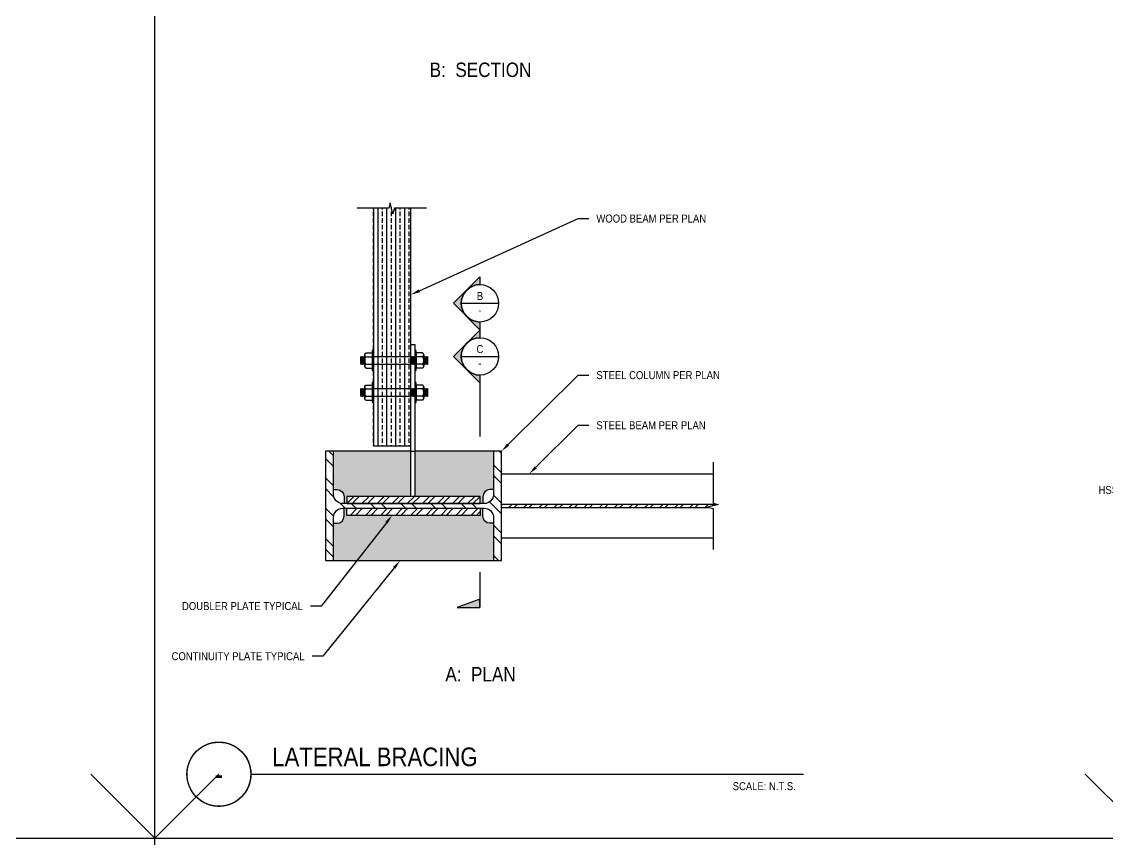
# Model space of a CAD drawing. Header units: inches. Extents: x -16404 to 14624, y -1591 to 16152.
# Drawn here: x -8062 to -7960.2, y 7951.9 to 8028.5 of the extents above; entities that cross this region are included whole.
import ezdxf
from ezdxf import colors
from ezdxf.entities.mleader import LeaderData, LeaderLine
from ezdxf.enums import TextEntityAlignment as Align
from ezdxf.math import Vec2, Vec3

# ---------------------------------------------------------------- set-up
doc = ezdxf.new("R2010")
doc.units = ezdxf.units.IN
doc.header["$LTSCALE"] = 24
doc.header["$MEASUREMENT"] = 0
doc.linetypes.add('DASHED2', pattern=[0.375, 0.25, -0.125])
doc.linetypes.add('PHANTOM2', pattern=[1.25, 0.625, -0.125, 0.125, -0.125, 0.125, -0.125])
doc.layers.get('0').update_dxf_attribs({"linetype": 'CONTINUOUS'})
doc.layers.add('S-ANNO-GRID-NONPLOT', color=251, linetype='CONTINUOUS', plot=False)
for name, color, linetype in [('S-ANNO-NOTE', 4, 'CONTINUOUS'), ('S-BOLT', 2, 'CONTINUOUS'), ('S-BREAK', 2, 'CONTINUOUS'), ('S-DETL-SYMB', 4, 'CONTINUOUS'), ('S-DETL-SYMB @ 1', 4, 'CONTINUOUS'), ('S-STEEL', 4, 'CONTINUOUS'), ('S-TYP DETAIL BLOCKS', 1, 'CONTINUOUS'), ('S-WOOD', 3, 'CONTINUOUS')]:
    doc.layers.add(name, color=color, linetype=linetype)
doc.layers.add('S-HATCH1', color=1, linetype='CONTINUOUS', transparency=0.5)
doc.layers.add('S-POCHE-227', color=7, linetype='CONTINUOUS', true_color=0xe3e3e3, transparency=0.8)
doc.styles.add('Arial', font='arial.ttf', dxfattribs={"width": 0.85})
pattern_1 = [(45, (-11206.8795, 5518.8131), (-0.70710678, 0.70710678), []), (45, (-11206.8795, 5519.3131), (-0.70710678, 0.70710678), [])]

# ---------------------------------------------------------------- blocks, each defined once
blk = doc.blocks.new('W16x77')
at = {"layer": 'S-HATCH1'}
h = blk.add_hatch(dxfattribs=at)
h.set_pattern_fill('STEEL', color=256, scale=16, style=0)
h.set_pattern_definition([(45, (-253.4677, -120.8758), (-1.414214, 1.414214), []), (45, (-253.4677, -119.8758), (-1.414214, 1.414214), [])])
edge = h.paths.add_edge_path()
edge.add_line((5.125, -8.25), (5.125, -7.5))
edge.add_line((5.125, -7.5), (1.09375, -7.5))
edge.add_arc((1.09375, -6.625), 0.875, 180, 270, ccw=False)
edge.add_line((0.21875, -6.625), (0.21875, 6.625))
edge.add_arc((1.09375, 6.625), 0.875, 90, 180, ccw=False)
edge.add_line((1.09375, 7.5), (5.125, 7.5))
edge.add_line((5.125, 7.5), (5.125, 8.25))
edge.add_line((5.125, 8.25), (-5.125, 8.25))
edge.add_line((-5.125, 8.25), (-5.125, 7.5))
edge.add_line((-5.125, 7.5), (-1.09375, 7.5))
edge.add_arc((-1.09375, 6.625), 0.875, 0, 90, ccw=False)
edge.add_line((-0.21875, 6.625), (-0.21875, -6.625))
edge.add_arc((-1.09375, -6.625), 0.875, -90, 0, ccw=False)
edge.add_line((-1.09375, -7.5), (-5.125, -7.5))
edge.add_line((-5.125, -7.5), (-5.125, -8.25))
edge.add_line((-5.125, -8.25), (5.125, -8.25))
at = {"layer": 'S-STEEL'}
blk.add_lwpolyline([(5.125, -8.25), (5.125, -7.5), (1.09375, -7.5, -0.414213562), (0.21875, -6.625), (0.21875, 6.625, -0.414213562), (1.09375, 7.5), (5.125, 7.5), (5.125, 8.25), (-5.125, 8.25), (-5.125, 7.5), (-1.09375, 7.5, -0.414213562), (-0.21875, 6.625), (-0.21875, -6.625, -0.414213562), (-1.09375, -7.5), (-5.125, -7.5), (-5.125, -8.25)], format="xyb", close=True, dxfattribs=at)
blk = doc.blocks.new('*U296')
at = {"const_width": 0.188}
for points in [[(-4.5, 0, -1), (4.5, 0, 3.732051)], [(-4.5, 0, 1), (4.5, 0, -3.732051)]]:
    blk.add_lwpolyline(points, format="xyb", dxfattribs=at)
blk.add_lwpolyline([(4.5, 0), (82.24, 0)], dxfattribs=at)
blk.add_circle((0, 0), 4.5)
at = {"style": 'Arial', "width": 0.85}
for tag, p in [('DWG_TITLE_1', (7.5, 6.19)), ('DWG_TITLE_2', (7.5, 2.44))]:
    blk.add_attdef(tag, text='', height=2.62, dxfattribs=at).set_placement(p, align=Align.MIDDLE_LEFT)
blk.add_attdef('#', text='', height=3, dxfattribs=at).set_placement((0, 0), align=Align.MIDDLE_CENTER)
blk.add_attdef('SCALE', text='', height=1.12, dxfattribs=at).set_placement((81.11, -1.12), align=Align.TOP_RIGHT)
blk = doc.blocks.new('NUT-SM-THREADS-new')
for p, q in [((0.39, 1.44), (-0.5, 1.44)), ((-0.5, 1.44), (-0.39, 1.37)), ((-0.5, 1.31), (-0.39, 1.37)), ((-0.39, 1.37), (0.39, 1.31)), ((0.5, 1.37), (-0.09, 1.41)), ((0.39, 1.44), (0.39, 1.44)), ((0.39, 1.44), (0.5, 1.37)), ((0.39, 1.31), (0.5, 1.37)), ((-0.94, 0.81), (-0.94, 0)), ((-0.94, 0), (-0.84, 0)), ((-0.84, 0), (0.84, 0)), ((-0.7, 0.94), (0.7, 0.94)), ((0.5, 1.25), (-0.5, 1.31)), ((-0.5, 1.31), (-0.39, 1.25)), ((-0.5, 1.19), (-0.39, 1.25)), ((0.5, 1.12), (-0.5, 1.19)), ((-0.5, 1.19), (-0.39, 1.12)), ((-0.5, 1.06), (-0.39, 1.12)), ((0.5, 1), (-0.5, 1.06)), ((-0.5, 1.06), (-0.39, 1)), ((-0.5, 0.94), (-0.39, 1)), ((-0.47, 0.81), (-0.47, 0)), ((-0.39, 1.25), (0.39, 1.19)), ((-0.39, 1.12), (0.39, 1.06)), ((-0.39, 1), (0.39, 0.94)), ((0.39, 1.31), (0.5, 1.25)), ((0.39, 1.19), (0.5, 1.25)), ((0.39, 1.19), (0.5, 1.12)), ((0.39, 1.06), (0.5, 1.12)), ((0.39, 1.06), (0.5, 1)), ((0.39, 0.94), (0.5, 1)), ((0.47, 0.81), (0.47, 0)), ((0.84, 0), (0.94, 0)), ((0.94, 0.81), (0.94, 0))]:
    blk.add_line(p, q)
for centre, radius, start, end in [((-0.7, 0.65), 0.283, 33.8901, 146.1099), ((0, -0.01), 0.943, 60.1583, 119.8417), ((0.7, 0.65), 0.283, 33.8901, 146.1099)]:
    blk.add_arc(centre, radius, start, end)
blk = doc.blocks.new('*U136')
at = {"layer": 'S-BOLT'}
for points in [[(-0.13, 0.94), (-0.13, -0.94), (0, -0.94), (0, 0.94)], [(3.87, 0.94), (3.87, -0.94), (4, -0.94), (4, 0.94)]]:
    blk.add_lwpolyline(points, close=True, dxfattribs=at)
blk.add_lwpolyline([(3.78, 0.29), (3.83, 0.37), (3.86, -0.07), (3.83, 0.37), (3.87, 0.29), (3.87, -0.38), (3.83, -0.3), (3.78, 0.29), (3.73, 0.37), (3.78, -0.38), (3.83, -0.3), (3.78, -0.38), (3.73, -0.3), (3.69, 0.29), (3.73, 0.37), (3.69, 0.29), (3.64, 0.37), (3.69, -0.38), (3.73, -0.3), (3.69, -0.38), (3.64, -0.3), (3.59, 0.29), (3.64, 0.37), (3.59, 0.29), (3.55, 0.37), (3.59, -0.38), (3.64, -0.3), (3.59, -0.38), (3.55, -0.3), (3.5, 0.29), (3.55, 0.37), (3.5, 0.29), (3.45, 0.38), (3.5, 0.29), (3.55, -0.3), (3.5, -0.38), (0, -0.38), (0, 0.38), (3.45, 0.38)], dxfattribs=at)
at = {"layer": 'S-BOLT', "yscale": 0.75, "zscale": 0.75}
for p, xscale, rotation in [((-0.13, 0), -0.75, 90), ((4, 0), 0.75, 270)]:
    blk.add_blockref('NUT-SM-THREADS-new', p, dxfattribs=dict(at, xscale=xscale, rotation=rotation))
blk = doc.blocks.new('*U345')
at = {"layer": 'S-DETL-SYMB'}
h = blk.add_hatch(color=4, dxfattribs=at)
edge = h.paths.add_edge_path()
edge.add_line((0, -0.219), (0, -0.309))
edge.add_line((0, -0.309), (-0.309, 0))
edge.add_line((-0.309, 0), (0, 0.309))
edge.add_line((0, 0.309), (0, 0.219))
edge.add_arc((0, 0), 0.219, 90, 270)
blk.add_line((-0.219, 0), (0.219, 0), dxfattribs=at)
at = {"layer": 'S-DETL-SYMB', "color": 2, "linetype": 'PHANTOM2'}
for p, q in [((0, -0.313), (0, -0.939)), ((0, -2.528), (0, -2.941))]:
    blk.add_line(p, q, dxfattribs=at)
at = {"layer": 'S-DETL-SYMB'}
blk.add_lwpolyline([(0, -0.219), (0, -0.309), (-0.309, 0), (0, 0.309), (0, 0.219, 1)], format="xyb", close=True, dxfattribs=at)
blk.add_lwpolyline([(0, -2.845), (-0.267, -2.941), (0, -2.941)], close=True, dxfattribs=at)
blk.add_circle((0, 0), 0.219, dxfattribs=at)
blk.add_solid([(-0.267, -2.941), (0, -2.845), (0, -2.941)], dxfattribs=at)
at = {"layer": 'S-DETL-SYMB', "style": 'Arial', "width": 0.85, "flags": 8}
blk.add_attdef('VIEWNUMBER', text='', height=0.0938, dxfattribs=at).set_placement((0, 0.011), align=Align.BOTTOM_CENTER)
blk.add_attdef('SHEETNUMBER', text='', height=0.0938, dxfattribs=at).set_placement((0, -0.032), align=Align.TOP_CENTER)
blk = doc.blocks.new('*U346')
at = {"layer": 'S-DETL-SYMB'}
h = blk.add_hatch(color=4, dxfattribs=at)
edge = h.paths.add_edge_path()
edge.add_line((0, -0.219), (0, -0.309))
edge.add_line((0, -0.309), (-0.309, 0))
edge.add_line((-0.309, 0), (0, 0.309))
edge.add_line((0, 0.309), (0, 0.219))
edge.add_arc((0, 0), 0.219, 90, 270)
blk.add_line((-0.219, 0), (0.219, 0), dxfattribs=at)
blk.add_lwpolyline([(0, -0.219), (0, -0.309), (-0.309, 0), (0, 0.309), (0, 0.219, 1)], format="xyb", close=True, dxfattribs=at)
blk.add_circle((0, 0), 0.219, dxfattribs=at)
at = {"layer": 'S-DETL-SYMB', "style": 'Arial', "width": 0.85, "flags": 8}
blk.add_attdef('VIEWNUMBER', text='', height=0.0938, dxfattribs=at).set_placement((0, 0.011), align=Align.BOTTOM_CENTER)
blk.add_attdef('SHEETNUMBER', text='', height=0.0938, dxfattribs=at).set_placement((0, -0.032), align=Align.TOP_CENTER)
blk = doc.blocks.new('Se_24x36_DETAILS_GRID')
for p, q in [((7.7674, 7.6667), (7.7674, 15.3333)), ((7.7674, 7.6667), (8.2674, 8.1667)), ((0, 7.6667), (7.7674, 7.6667)), ((7.7674, 7.6667), (15.5348, 7.6667)), ((7.7674, 0), (7.7674, 7.6667))]:
    blk.add_line(p, q)
at = {"linetype": 'DASHED2', "ltscale": 0.5}
for p, q in [((7.7674, 7.6667), (7.2674, 8.1667)), ((15.5348, 7.6667), (15.0348, 8.1667))]:
    blk.add_line(p, q, dxfattribs=at)
blk = doc.blocks.new('Se_NAILER TO STEEL SECTION CONNECTION')
at = {"layer": 'S-ANNO-NOTE'}
ml = blk.add_multileader_mtext('Standard', dxfattribs=at)
ml.set_content('\\A1;{\\C4;WOOD NAILER WHERE OCCURS, TYP}', color=256, style='Arial')
ml.set_leader_properties(color=2)
ml.build(insert=Vec2(0, 0))
ml.multileader.update_dxf_attribs({"dogleg_length": 0.36, "arrow_head_size": 0.875, "scale": 8})
ctx = ml.context
ctx.base_point, ctx.scale, ctx.char_height, ctx.arrow_head_size, ctx.landing_gap_size, ctx.plane_origin = Vec3(0.17, 48.47), 8, 0.75, 0.875, 0.5, Vec3(53.25, 346.81)
ctx.text_align_type = 2
notes = []
notes.append((ctx, [(0, (1, 1, 0), (11.77, 48.47), (-1, 0), 1, [(0, [(14.92, 40.17)], 0, [])])]))
ctx.mtext.insert, ctx.mtext.width, ctx.mtext.alignment, ctx.mtext.flow_direction = Vec3(10.27, 48.92), 9.6206, 3, 5
ml = blk.add_multileader_mtext('Standard', dxfattribs=at)
ml.set_content('\\A1;{\\H0.7x;\\C4;\\S5#8;\\H1.42857x;"%%C THREADED ROD\\P@16"O.C. U.O.N., TYP}', color=256, style='Arial')
ml.set_leader_properties(color=2)
ml.build(insert=Vec2(0, 0))
ml.multileader.update_dxf_attribs({"dogleg_length": 0.36, "arrow_head_size": 0.875, "scale": 8})
ctx = ml.context
ctx.base_point, ctx.scale, ctx.char_height, ctx.arrow_head_size, ctx.landing_gap_size, ctx.plane_origin = Vec3(0.62, 41.63), 8, 0.75, 0.875, 0.5, Vec3(53.25, 339.96)
ctx.text_align_type = 2
notes.append((ctx, [(0, (1, 1, 0), (11.77, 41.63), (-1, 0), 1, [(0, [(12.63, 36.45)], 0, [])])]))
ctx.mtext.insert, ctx.mtext.width, ctx.mtext.alignment, ctx.mtext.flow_direction = Vec3(10.27, 42.11), 10.9306, 3, 5
ml = blk.add_multileader_mtext('Standard', dxfattribs=at)
ml.set_content('\\A1;{\\C4;HSS BEAM OR COLUMN PER PLAN AND DETAILS}', color=256, style='Arial')
ml.set_leader_properties(color=2)
ml.build(insert=Vec2(0, 0))
ml.multileader.update_dxf_attribs({"dogleg_length": 0.36, "arrow_head_size": 0.875, "scale": 8})
ctx = ml.context
ctx.base_point, ctx.scale, ctx.char_height, ctx.arrow_head_size, ctx.landing_gap_size, ctx.plane_origin = Vec3(1.38, 26.62), 8, 0.75, 0.875, 0.5, Vec3(53.25, 326.62)
ctx.text_align_type = 2
notes.append((ctx, [(0, (1, 1, 0), (11.77, 26.62), (-1, 0), 1, [(0, [(15.58, 33.67)], 0, [])])]))
ctx.mtext.insert, ctx.mtext.width, ctx.mtext.alignment, ctx.mtext.flow_direction = Vec3(10.27, 27.01), 9.6846, 3, 5
for ctx, leaders in notes:
    for number, flags, end, landing, length, lines in leaders:
        leader = LeaderData()
        leader.index, (leader.has_last_leader_line, leader.has_dogleg_vector, leader.attachment_direction) = number, flags
        leader.last_leader_point, leader.dogleg_vector, leader.dogleg_length = Vec3(end), Vec3(landing), length
        for number, points, colour, breaks in lines:
            line = LeaderLine()
            line.index, line.vertices, line.color, line.breaks = number, Vec3.list(points), colors.encode_raw_color(colour), breaks
            leader.lines.append(line)
        ctx.leaders.append(leader)

msp = doc.modelspace()

# ---------------------------------------------------------------- hatches: boundary and pattern name
at = {"layer": 'S-HATCH1'}
h = msp.add_hatch(dxfattribs=at)
h.set_pattern_fill('ANSI33', color=252, scale=3.333333, angle=45, style=0)
h.set_pattern_definition([(90, (-11200.2342, 5524.8807), (-0.83333333, 1e-16), []), (90, (-11199.8175, 5525.2974), (-0.83333333, 1e-16), [0.41666667, -0.20833333])])
h.paths.add_polyline_path([(-8028.98763, 7988.76318), (-8025.48763, 7988.76318), (-8025.48763, 8011.02328), (-8027.0415, 8011.02328), (-8027.16769, 8010.50438), (-8027.42007, 8011.54218), (-8027.54626, 8011.02328), (-8028.98763, 8011.02328)])
h = msp.add_hatch(dxfattribs=at)
h.set_pattern_fill('STEEL', color=256, scale=8, style=0)
h.set_pattern_definition(pattern_1)
h.paths.add_polyline_path([(-8018.99388, 7984.02044), (-8031.49388, 7984.01959), (-8031.49388, 7983.35608), (-8018.99388, 7983.35693)])
h.paths.add_polyline_path([(-8018.99388, 7982.25592), (-8031.49388, 7982.25507), (-8031.49388, 7982.91858), (-8018.99388, 7982.91943)])
h = msp.add_hatch(dxfattribs=at)
h.set_pattern_fill('STEEL', color=256, scale=8, style=0)
h.set_pattern_definition(pattern_1)
h.paths.add_polyline_path([(-7997.55694, 7982.98193), (-7997.68054, 7983.01199), (-7996.64274, 7983.26437), (-7996.76635, 7983.29443), (-8016.99388, 7983.29443), (-8016.99388, 7982.98193)])
at = {"layer": 'S-POCHE-227'}
h = msp.add_hatch(color=256, dxfattribs=at)
h.dxf.hatch_style = 1
h.paths.add_polyline_path([(-8025.48763, 7988.26318), (-8032.74388, 7988.26318), (-8032.74388, 7984.66658), (-8032.40655, 7984.66658, -0.414213562), (-8031.74388, 7984.00391), (-8031.74388, 7983.35693), (-8031.49388, 7983.35693), (-8031.49388, 7984.01959), (-8025.48763, 7984.01999)])
h = msp.add_hatch(color=256, dxfattribs=at)
h.dxf.hatch_style = 1
h.paths.add_polyline_path([(-8017.74388, 7988.26318), (-8025.11263, 7988.26318), (-8025.11263, 7984.02002), (-8018.99388, 7984.02044), (-8018.99388, 7983.35693), (-8018.74388, 7983.35693), (-8018.74388, 7984.00391, -0.414213562), (-8018.08121, 7984.66658), (-8017.74388, 7984.66658)])
h = msp.add_hatch(color=256, dxfattribs=at)
h.dxf.hatch_style = 1
h.paths.add_polyline_path([(-8017.74388, 7981.51341), (-8018.08121, 7981.51341, -0.414213562), (-8018.74388, 7982.17608), (-8018.74388, 7982.91943), (-8018.99388, 7982.91943), (-8018.99388, 7982.25592), (-8031.49388, 7982.25507), (-8031.49388, 7982.91943), (-8031.74388, 7982.91943), (-8031.74388, 7982.17608, -0.414213562), (-8032.40655, 7981.51341), (-8032.74388, 7981.51341), (-8032.74388, 7978.01318), (-8017.74388, 7978.01318)])

# ---------------------------------------------------------------- linework, layer by layer
at = {"layer": 'S-BREAK'}
for points in [[(-8024.01456, 8011.02328), (-8027.0415, 8011.02328), (-8027.16769, 8010.50438), (-8027.42007, 8011.54218), (-8027.54626, 8011.02328), (-8030.51694, 8011.02328)], [(-7997.16164, 7987.22345), (-7997.16164, 7983.39056), (-7996.64274, 7983.26437), (-7997.68054, 7983.01199), (-7997.16164, 7982.8858), (-7997.16164, 7979.0529)]]:
    msp.add_lwpolyline(points, dxfattribs=at)
at = {"layer": 'S-STEEL'}
for p, q in [((-8025.48763, 7988.26318), (-8032.74388, 7988.26318)), ((-8017.74388, 7988.26318), (-8025.11263, 7988.26318)), ((-8016.99388, 7986.13818), (-7997.16164, 7986.13818)), ((-8016.99388, 7983.29443), (-7996.76635, 7983.29443)), ((-8016.99388, 7982.98193), (-7997.55694, 7982.98193)), ((-8016.99388, 7980.13818), (-7997.16164, 7980.13818)), ((-8032.74388, 7978.01318), (-8017.74388, 7978.01318))]:
    msp.add_line(p, q, dxfattribs=at)
at = {"layer": 'S-STEEL', "color": 2}
msp.add_line((-8025.48763, 7988.26318), (-8025.11263, 7988.26318), dxfattribs=at)
at = {"layer": 'S-STEEL'}
for points in [[(-8025.11263, 7998.26318), (-8025.11263, 7984.02001), (-8025.48763, 7984.02001), (-8025.48763, 7998.26318)], [(-8018.99388, 7984.02044), (-8031.49388, 7984.01959), (-8031.49388, 7983.35608), (-8018.99388, 7983.35693)], [(-8018.99388, 7982.25592), (-8031.49388, 7982.25507), (-8031.49388, 7982.91858), (-8018.99388, 7982.91943)]]:
    msp.add_lwpolyline(points, close=True, dxfattribs=at)
for points in [[(-8032.74388, 7984.66658), (-8032.40655, 7984.66658, -0.414213562), (-8031.74388, 7984.00391), (-8031.74388, 7983.35693)], [(-8017.74388, 7984.66658), (-8018.08121, 7984.66658, 0.414213562), (-8018.74388, 7984.00391), (-8018.74388, 7983.35693)], [(-8032.74388, 7981.51341), (-8032.40655, 7981.51341, 0.414213562), (-8031.74388, 7982.17608), (-8031.74388, 7982.91943)], [(-8017.74388, 7981.51341), (-8018.08121, 7981.51341, -0.414213562), (-8018.74388, 7982.17608), (-8018.74388, 7982.91943)]]:
    msp.add_lwpolyline(points, format="xyb", dxfattribs=at)
at = {"layer": 'S-WOOD'}
msp.add_lwpolyline([(-8028.98763, 8011.02262), (-8028.98763, 7988.76318), (-8025.48763, 7988.76318), (-8025.48763, 8011.02262)], dxfattribs=at)

# ---------------------------------------------------------------- block references
at = {"layer": 'S-ANNO-GRID-NONPLOT', "xscale": 12, "yscale": 12, "zscale": 12}
msp.add_blockref('Se_24x36_DETAILS_GRID', (-8142.69501, 7860), dxfattribs=at)
at = {"layer": 'S-ANNO-NOTE', "xscale": 0.6666666666666666, "yscale": 0.6666666666666666, "zscale": 0.6666666666666666}
msp.add_blockref('*U296', (-8043.48591, 7958), dxfattribs=at).add_auto_attribs({'#': '-', 'DWG_TITLE_2': 'LATERAL BRACING', 'SCALE': 'SCALE: N.T.S.'})
at = {"layer": 'S-BOLT', "color": 0, "linetype": 'ByBlock'}
for p in [(-8028.98763, 7996.76318), (-8028.98763, 7993.76318)]:
    msp.add_blockref('*U136', p, dxfattribs=at)
at = {"layer": 'S-DETL-SYMB @ 1', "xscale": 8, "yscale": 8, "zscale": 8}
for name, p, values in [('*U346', (-8019.01526, 8002.12255), {'VIEWNUMBER': 'B', 'SHEETNUMBER': '-'}), ('*U345', (-8019.01526, 7997.14865), {'VIEWNUMBER': 'C', 'SHEETNUMBER': '-'})]:
    msp.add_blockref(name, p, dxfattribs=at).add_auto_attribs(values)
at = {"layer": 'S-STEEL', "rotation": 90}
msp.add_blockref('W16x77', (-8025.24388, 7983.13818), dxfattribs=at)
at = {"layer": 'S-TYP DETAIL BLOCKS'}
msp.add_blockref('Se_NAILER TO STEEL SECTION CONNECTION', (-7950.27681, 7958), dxfattribs=at)

# ---------------------------------------------------------------- texts
at = {"layer": 'S-ANNO-NOTE', "color": 6, "char_height": 1.35, "width": 20.7200435, "attachment_point": 8, "style": 'Arial'}
for s, insert in [('B:  SECTION', (-8018.96239, 8023.30941)), ('A:  PLAN', (-8018.96239, 7966.69105))]:
    msp.add_mtext(s, dxfattribs=dict(at, insert=insert))

# ---------------------------------------------------------------- leaders
at = {"layer": 'S-ANNO-NOTE'}
ml = msp.add_multileader_mtext('Standard', dxfattribs=at)
ml.set_content('WOOD BEAM PER PLAN', color=4, style='Arial')
ml.set_leader_properties(color=2)
ml.build(insert=Vec2(0, 0))
ml.multileader.update_dxf_attribs({"dogleg_length": 0.36, "arrow_head_size": 0.875, "scale": 8})
ctx = ml.context
ctx.base_point, ctx.scale, ctx.char_height, ctx.arrow_head_size, ctx.landing_gap_size, ctx.plane_origin = Vec3(-8008.8242, 8010.06573), 8, 0.75, 0.875, 0.72, Vec3(-8055.79242, 11494.71386)
notes = []
notes.append((ctx, [(0, (1, 1, 0), (-8009.8242, 8010.06573), (1, 0), 1, [(0, [(-8025.48763, 8002.93532)], 0, [])])]))
ctx.mtext.insert, ctx.mtext.width, ctx.mtext.flow_direction = Vec3(-8008.1042, 8010.44073), 9.8009078, 5
ml = msp.add_multileader_mtext('Standard', dxfattribs=at)
ml.set_content('\\A1;{\\H0.7x;\\C4;\\S3#4;\\H1.4286x;"%%C ERECTION BOLT}', color=4, style='Arial')
ml.set_leader_properties(color=2)
ml.build(insert=Vec2(0, 0))
ml.multileader.update_dxf_attribs({"dogleg_length": 0.36, "arrow_head_size": 0.875, "scale": 8})
ctx = ml.context
ctx.base_point, ctx.scale, ctx.char_height, ctx.arrow_head_size, ctx.landing_gap_size, ctx.plane_origin = Vec3(-8094.81252, 8000.59193), 8, 0.75, 0.875, 0.72, Vec3(-8139.51931, 8297.38398)
notes.append((ctx, [(0, (1, 1, 0), (-8095.81252, 8000.59193), (1, 0), 1, [(0, [(-8104.0377, 7994.27723)], 0, [])])]))
ctx.mtext.insert, ctx.mtext.width, ctx.mtext.flow_direction = Vec3(-8094.09252, 8000.98202), 16.2213727, 5
ml = msp.add_multileader_mtext('Standard', dxfattribs=at)
ml.set_content('\\A1;{\\C4;W6x STEEL BEAM PER PLAN}', color=4, style='Arial')
ml.set_leader_properties(color=2)
ml.build(insert=Vec2(0, 0))
ml.multileader.update_dxf_attribs({"dogleg_length": 0.36, "arrow_head_size": 0.875, "scale": 8})
ctx = ml.context
ctx.base_point, ctx.scale, ctx.char_height, ctx.arrow_head_size, ctx.landing_gap_size, ctx.plane_origin = Vec3(-8094.81252, 7995.2764), 8, 0.75, 0.875, 0.72, Vec3(-8139.51931, 8293.61122)
notes.append((ctx, [(0, (1, 1, 0), (-8095.81252, 7995.2764), (1, 0), 1, [(0, [(-8100.51915, 7990.56794)], 0, [])])]))
ctx.mtext.insert, ctx.mtext.width, ctx.mtext.flow_direction = Vec3(-8094.09252, 7995.6578), 16.2213727, 5
ml = msp.add_multileader_mtext('Standard', dxfattribs=at)
ml.set_content('STEEL COLUMN PER PLAN', color=4, style='Arial')
ml.set_leader_properties(color=2)
ml.build(insert=Vec2(0, 0))
ml.multileader.update_dxf_attribs({"dogleg_length": 0.36, "arrow_head_size": 0.875, "scale": 8})
ctx = ml.context
ctx.base_point, ctx.scale, ctx.char_height, ctx.arrow_head_size, ctx.landing_gap_size, ctx.plane_origin = Vec3(-8008.8242, 7995.39358), 8, 0.75, 0.875, 0.72, Vec3(-8055.79242, 11480.04171)
notes.append((ctx, [(0, (1, 1, 0), (-8009.8242, 7995.39358), (1, 0), 1, [(0, [(-8016.99388, 7988.26318)], 0, [])])]))
ctx.mtext.insert, ctx.mtext.width, ctx.mtext.flow_direction = Vec3(-8008.1042, 7995.76858), 9.8009078, 5
ml = msp.add_multileader_mtext('Standard', dxfattribs=at)
ml.set_content('STEEL BEAM PER PLAN', color=4, style='Arial')
ml.set_leader_properties(color=2)
ml.build(insert=Vec2(0, 0))
ml.multileader.update_dxf_attribs({"dogleg_length": 0.36, "arrow_head_size": 0.875, "scale": 8})
ctx = ml.context
ctx.base_point, ctx.scale, ctx.char_height, ctx.arrow_head_size, ctx.landing_gap_size, ctx.plane_origin = Vec3(-8008.8242, 7990.69494), 8, 0.75, 0.875, 0.72, Vec3(-8055.79242, 11475.34307)
notes.append((ctx, [(0, (1, 1, 0), (-8009.8242, 7990.69494), (1, 0), 1, [(0, [(-8014.40349, 7986.13818)], 0, [])])]))
ctx.mtext.insert, ctx.mtext.width, ctx.mtext.flow_direction = Vec3(-8008.1042, 7991.06994), 9.8009078, 5
ml = msp.add_multileader_mtext('Standard', dxfattribs=at)
ml.set_content('\\A1;{\\H0.7x;\\C4;\\S3#8;\\H1.4286x;" CONNECTION PLATE}', color=4, style='Arial')
ml.set_leader_properties(color=2)
ml.build(insert=Vec2(0, 0))
ml.multileader.update_dxf_attribs({"dogleg_length": 0.36, "arrow_head_size": 0.875, "scale": 8})
ctx = ml.context
ctx.base_point, ctx.scale, ctx.char_height, ctx.arrow_head_size, ctx.landing_gap_size, ctx.plane_origin = Vec3(-8094.81252, 7980.71649), 8, 0.75, 0.875, 0.72, Vec3(-8139.51931, 8277.05131)
notes.append((ctx, [(0, (1, 1, 0), (-8095.81252, 7980.71649), (1, 0), 1, [(0, [(-8102.5377, 7987.97333)], 0, [])])]))
ctx.mtext.insert, ctx.mtext.width, ctx.mtext.flow_direction = Vec3(-8094.09252, 7981.09788), 16.2213727, 5
ml = msp.add_multileader_mtext('Standard', dxfattribs=at)
ml.set_content('DOUBLER PLATE TYPICAL', color=4, style='Arial')
ml.set_leader_properties(color=2)
ml.build(insert=Vec2(0, 0))
ml.multileader.update_dxf_attribs({"dogleg_length": 0.36, "arrow_head_size": 0.875, "scale": 8})
ctx = ml.context
ctx.base_point, ctx.scale, ctx.char_height, ctx.arrow_head_size, ctx.landing_gap_size, ctx.plane_origin = Vec3(-8043.59126, 7973.74844), 8, 0.75, 0.875, 0.72, Vec3(-7987.62412, 11458.39657)
ctx.text_align_type = 2
notes.append((ctx, [(0, (1, 1, 0), (-8033.8935, 7973.74844), (-1, 0), 1, [(0, [(-8027.24548, 7982.25534)], 0, [])])]))
ctx.mtext.insert, ctx.mtext.width, ctx.mtext.alignment, ctx.mtext.flow_direction = Vec3(-8035.6135, 7974.12983), 9.8009078, 3, 5
ml = msp.add_multileader_mtext('Standard', dxfattribs=at)
ml.set_content('CONTINUITY PLATE TYPICAL', color=4, style='Arial')
ml.set_leader_properties(color=2)
ml.build(insert=Vec2(0, 0))
ml.multileader.update_dxf_attribs({"dogleg_length": 0.36, "arrow_head_size": 0.875, "scale": 8})
ctx = ml.context
ctx.base_point, ctx.scale, ctx.char_height, ctx.arrow_head_size, ctx.landing_gap_size, ctx.plane_origin = Vec3(-8044.59305, 7969.04979), 8, 0.75, 0.875, 0.72, Vec3(-7987.62412, 11453.69793)
ctx.text_align_type = 2
notes.append((ctx, [(0, (1, 1, 0), (-8033.73422, 7969.04979), (-1, 0), 1, [(0, [(-8026.50535, 7978.01318)], 0, [])])]))
ctx.mtext.insert, ctx.mtext.width, ctx.mtext.alignment, ctx.mtext.flow_direction = Vec3(-8035.45422, 7969.43119), 9.8009078, 3, 5
for ctx, leaders in notes:
    for number, flags, end, landing, length, lines in leaders:
        leader = LeaderData()
        leader.index, (leader.has_last_leader_line, leader.has_dogleg_vector, leader.attachment_direction) = number, flags
        leader.last_leader_point, leader.dogleg_vector, leader.dogleg_length = Vec3(end), Vec3(landing), length
        for number, points, colour, breaks in lines:
            line = LeaderLine()
            line.index, line.vertices, line.color, line.breaks = number, Vec3.list(points), colors.encode_raw_color(colour), breaks
            leader.lines.append(line)
        ctx.leaders.append(leader)

doc.saveas('drawing.dxf')
